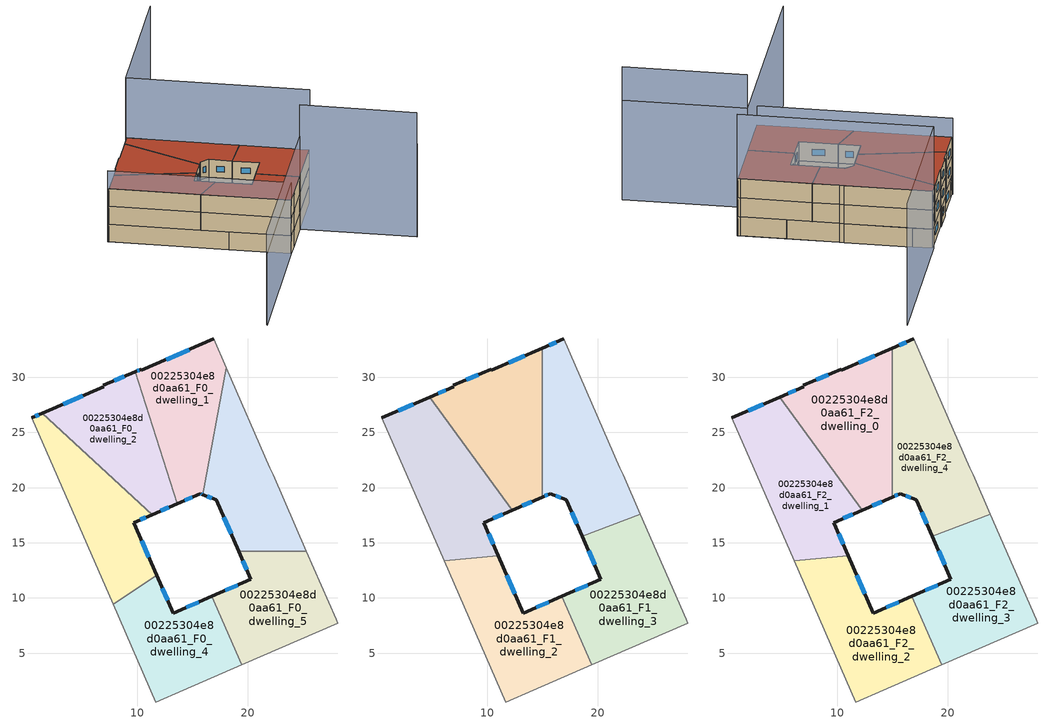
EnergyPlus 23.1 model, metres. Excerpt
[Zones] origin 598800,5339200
00225304e8d0aa61_F0_dwelling_0
 floor ground (EU_floor_Construction): 18.05,30.85 22.01,21.8 22.29,21.15 25.32,14.22 19.18,14.22 17.14,18.9 15.92,19.37 z0
 wall outside (EU_wall_Construction): 15.92,19.37 17.14,18.9 19.18,14.22 z0:3
 wall adiabatic (EU_wall_Construction): 25.32,14.22 22.29,21.15 22.01,21.8 18.05,30.85 z0:3
 wall to 00225304e8d0aa61_F0_dwelling_5 (EU_wall_Construction): 19.18,14.22 25.32,14.22 z0:3
 wall to 00225304e8d0aa61_F0_dwelling_1 (EU_wall_Construction): 18.05,30.85 15.92,19.37 z0:3
 window (EU_Window_Construction): 17.83,17.3 18.49,15.81 / 16.33,19.21 16.72,19.06 z1.02:1.98
00225304e8d0aa61_F0_dwelling_1
 floor ground (EU_floor_Construction): 16.9,33.47 18.05,30.85 15.92,19.37 15.69,19.46 13.59,18.54 9.81,30.51 10.32,30.74 10.36,30.64 z0
 wall outside (EU_wall_Construction): 16.9,33.47 10.36,30.64 10.32,30.74 9.81,30.51 / 13.59,18.54 15.69,19.46 15.92,19.37 z0:3
 wall adiabatic (EU_wall_Construction): 18.05,30.85 16.9,33.47 z0:3
 wall to 00225304e8d0aa61_F0_dwelling_2 (EU_wall_Construction): 9.81,30.51 13.59,18.54 z0:3
 window (EU_Window_Construction): 14.68,32.51 12.59,31.6 / 15.77,19.43 15.84,19.4 / 14.31,18.85 14.98,19.15 / 10.15,30.66 9.98,30.59 z1.02:1.98
00225304e8d0aa61_F0_dwelling_2
 floor ground (EU_floor_Construction): 9.81,30.51 13.59,18.54 11.33,17.55 1.35,26.72 6.96,29.16 6.91,29.26 z0
 wall outside (EU_wall_Construction): 9.81,30.51 6.91,29.26 6.96,29.16 1.35,26.72 / 11.33,17.55 13.59,18.54 z0:3
 wall to 00225304e8d0aa61_F0_dwelling_3 (EU_wall_Construction): 1.35,26.72 11.33,17.55 z0:3
 window (EU_Window_Construction): 8.82,30.09 7.89,29.68 / 12.1,17.89 12.82,18.21 / 5.05,28.33 3.26,27.55 z1.02:1.98
00225304e8d0aa61_F0_dwelling_3
 floor ground (EU_floor_Construction): 11.33,17.55 9.67,16.83 11.75,12.06 7.81,9.42 0.41,26.32 1.35,26.72 z0
 wall outside (EU_wall_Construction): 11.75,12.06 9.67,16.83 11.33,17.55 / 1.35,26.72 0.41,26.32 z0:3
 wall to 00225304e8d0aa61_F0_dwelling_4 (EU_wall_Construction): 7.81,9.42 11.75,12.06 z0:3
 wall adiabatic (EU_wall_Construction): 0.41,26.32 7.81,9.42 z0:3
 window (EU_Window_Construction): 10.23,17.07 10.76,17.31 / 11.04,13.68 10.37,15.21 / 1.03,26.59 0.73,26.45 z1.02:1.98
00225304e8d0aa61_F0_dwelling_4
 floor ground (EU_floor_Construction): 16.74,10.16 19.46,3.95 14.16,1.65 11.68,0.57 7.81,9.42 11.75,12.06 13.25,8.63 z0
 wall outside (EU_wall_Construction): 16.74,10.16 13.25,8.63 11.75,12.06 z0:3
 wall adiabatic (EU_wall_Construction): 7.81,9.42 11.68,0.57 14.16,1.65 19.46,3.95 z0:3
 wall to 00225304e8d0aa61_F0_dwelling_5 (EU_wall_Construction): 19.46,3.95 16.74,10.16 z0:3
 window (EU_Window_Construction): 12.74,9.8 12.26,10.89 / 15.55,9.64 14.43,9.15 z1.02:1.98
00225304e8d0aa61_F0_dwelling_5
 floor ground (EU_floor_Construction): 25.32,14.22 28,8.08 28.16,7.73 19.46,3.95 16.74,10.16 20.28,11.7 19.18,14.22 z0
 wall outside (EU_wall_Construction): 19.18,14.22 20.28,11.7 16.74,10.16 z0:3
 wall adiabatic (EU_wall_Construction): 19.46,3.95 28.16,7.73 28,8.08 25.32,14.22 z0:3
 window (EU_Window_Construction): 19.08,11.18 17.94,10.68 / 19.56,13.36 19.91,12.56 z1.02:1.98
00225304e8d0aa61_F1_dwelling_0
 floor to 00225304e8d0aa61_F0_dwelling_1 (EU_floor_Construction): 14.96,32.63 14.96,19.14 13.59,18.54 9.81,30.51 10.32,30.74 10.36,30.64 z3
 floor to 00225304e8d0aa61_F0_dwelling_2 (EU_floor_Construction): 9.81,30.51 13.59,18.54 12.24,17.95 4.78,28.21 6.96,29.16 6.91,29.26 z3
 wall outside (EU_wall_Construction): 14.96,32.63 10.36,30.64 10.32,30.74 6.91,29.26 6.96,29.16 4.78,28.21 / 12.24,17.95 14.96,19.14 z3:6
 wall to 00225304e8d0aa61_F1_dwelling_4 (EU_wall_Construction): 14.96,19.14 14.96,32.63 z3:6
 wall to 00225304e8d0aa61_F1_dwelling_1 (EU_wall_Construction): 4.78,28.21 12.24,17.95 z3:6
 window (EU_Window_Construction): 9.16,30.23 8.07,29.76 / 13.4,31.95 11.93,31.31 / 13.17,18.36 14.04,18.74 / 6.22,28.84 5.52,28.53 z4.02:4.98
00225304e8d0aa61_F1_dwelling_1
 floor to 00225304e8d0aa61_F0_dwelling_3 (EU_floor_Construction): 11.33,17.55 9.67,16.83 10.97,13.85 6.07,13.39 0.41,26.32 1.35,26.72 z3
 floor to 00225304e8d0aa61_F0_dwelling_2 (EU_floor_Construction): 4.78,28.21 12.24,17.95 11.33,17.55 1.35,26.72 z3
 wall outside (EU_wall_Construction): 10.97,13.85 9.67,16.83 12.24,17.95 / 4.78,28.21 0.41,26.32 z3:6
 wall to 00225304e8d0aa61_F1_dwelling_2 (EU_wall_Construction): 6.07,13.39 10.97,13.85 z3:6
 wall adiabatic (EU_wall_Construction): 0.41,26.32 6.07,13.39 z3:6
 window (EU_Window_Construction): 10.54,17.21 11.37,17.57 / 10.53,14.86 10.11,15.81 / 3.29,27.57 1.9,26.96 z4.02:4.98
00225304e8d0aa61_F1_dwelling_2
 floor to 00225304e8d0aa61_F0_dwelling_4 (EU_floor_Construction): 16.73,10.15 19.43,3.94 14.16,1.65 11.68,0.57 7.81,9.42 11.75,12.06 13.25,8.63 z3
 floor to 00225304e8d0aa61_F0_dwelling_3 (EU_floor_Construction): 10.97,13.85 11.75,12.06 7.81,9.42 6.07,13.39 z3
 wall outside (EU_wall_Construction): 16.73,10.15 13.25,8.63 10.97,13.85 z3:6
 wall adiabatic (EU_wall_Construction): 6.07,13.39 11.68,0.57 14.16,1.65 19.43,3.94 z3:6
 wall to 00225304e8d0aa61_F1_dwelling_3 (EU_wall_Construction): 19.43,3.94 16.73,10.15 z3:6
 window (EU_Window_Construction): 12.47,10.41 11.74,12.07 / 15.55,9.63 14.43,9.15 z4.02:4.98
00225304e8d0aa61_F1_dwelling_3
 floor to 00225304e8d0aa61_F0_dwelling_5 (EU_floor_Construction): 25.32,14.22 28,8.08 28.16,7.73 19.46,3.95 16.74,10.15 20.28,11.7 19.18,14.22 z3
 floor to 00225304e8d0aa61_F0_dwelling_0 (EU_floor_Construction): 23.85,17.57 25.32,14.22 19.18,14.22 18.58,15.58 z3
 floor to 00225304e8d0aa61_F0_dwelling_4 (EU_floor_Construction): 16.73,10.15 19.46,3.95 19.43,3.94 z3
 wall outside (EU_wall_Construction): 18.58,15.58 20.28,11.7 16.73,10.15 z3:6
 wall to 00225304e8d0aa61_F1_dwelling_4 (EU_wall_Construction): 23.85,17.57 18.58,15.58 z3:6
 wall adiabatic (EU_wall_Construction): 19.43,3.94 28.16,7.73 28,8.08 23.85,17.57 z3:6
 window (EU_Window_Construction): 19.07,11.17 17.94,10.68 / 19.16,14.26 19.7,13.02 z4.02:4.98
00225304e8d0aa61_F1_dwelling_4
 floor to 00225304e8d0aa61_F0_dwelling_0 (EU_floor_Construction): 18.05,30.85 22.01,21.8 22.29,21.15 23.85,17.57 18.58,15.58 17.14,18.9 15.92,19.37 z3
 floor to 00225304e8d0aa61_F0_dwelling_1 (EU_floor_Construction): 16.9,33.47 18.05,30.85 15.92,19.37 15.69,19.46 14.96,19.14 14.96,32.63 z3
 wall outside (EU_wall_Construction): 14.96,19.14 15.69,19.46 17.14,18.9 18.58,15.58 / 16.9,33.47 14.96,32.63 z3:6
 wall adiabatic (EU_wall_Construction): 23.85,17.57 22.29,21.15 22.01,21.8 16.9,33.47 z3:6
 window (EU_Window_Construction): 17.63,17.77 18.09,16.71 / 16.18,19.27 16.64,19.09 / 15.21,19.25 15.44,19.35 / 16.24,33.18 15.62,32.91 z4.02:4.98
00225304e8d0aa61_F2_dwelling_0
 floor to 00225304e8d0aa61_F1_dwelling_0 (EU_floor_Construction): 14.96,32.63 14.96,19.14 12.24,17.95 4.78,28.21 6.96,29.16 6.91,29.26 10.32,30.74 10.36,30.64 z6
 wall outside (EU_wall_Construction): 14.96,32.63 10.36,30.64 10.32,30.74 6.91,29.26 6.96,29.16 4.78,28.21 / 12.24,17.95 14.96,19.14 z6:9
 wall to 00225304e8d0aa61_F2_dwelling_4 (EU_wall_Construction): 14.96,19.14 14.96,32.63 z6:9
 wall to 00225304e8d0aa61_F2_dwelling_1 (EU_wall_Construction): 4.78,28.21 12.24,17.95 z6:9
 window (EU_Window_Construction): 9.16,30.23 8.07,29.76 / 13.4,31.95 11.93,31.31 / 13.17,18.36 14.04,18.74 / 6.22,28.84 5.52,28.53 z7.02:7.98
 roof outside (EU_roof_Construction): 14.96,19.14 14.96,32.63 10.36,30.64 10.32,30.74 6.91,29.26 6.96,29.16 4.78,28.21 12.24,17.95 z9
00225304e8d0aa61_F2_dwelling_1
 floor to 00225304e8d0aa61_F1_dwelling_1 (EU_floor_Construction): 4.78,28.21 12.24,17.95 9.67,16.83 10.97,13.85 6.07,13.39 0.41,26.32 z6
 wall outside (EU_wall_Construction): 10.97,13.85 9.67,16.83 12.24,17.95 / 4.78,28.21 0.41,26.32 z6:9
 wall to 00225304e8d0aa61_F2_dwelling_2 (EU_wall_Construction): 6.07,13.39 10.97,13.85 z6:9
 wall adiabatic (EU_wall_Construction): 0.41,26.32 6.07,13.39 z6:9
 window (EU_Window_Construction): 10.54,17.21 11.37,17.57 / 10.53,14.86 10.11,15.81 / 3.29,27.57 1.9,26.96 z7.02:7.98
 roof outside (EU_roof_Construction): 10.97,13.85 9.67,16.83 12.24,17.95 4.78,28.21 0.41,26.32 6.07,13.39 z9
00225304e8d0aa61_F2_dwelling_2
 floor to 00225304e8d0aa61_F1_dwelling_2 (EU_floor_Construction): 16.73,10.15 19.43,3.94 14.16,1.65 11.68,0.57 6.07,13.39 10.97,13.85 13.25,8.63 z6
 wall outside (EU_wall_Construction): 16.73,10.15 13.25,8.63 10.97,13.85 z6:9
 wall adiabatic (EU_wall_Construction): 6.07,13.39 11.68,0.57 14.16,1.65 19.43,3.94 z6:9
 wall to 00225304e8d0aa61_F2_dwelling_3 (EU_wall_Construction): 19.43,3.94 16.73,10.15 z6:9
 window (EU_Window_Construction): 12.47,10.41 11.74,12.07 / 15.55,9.63 14.43,9.15 z7.02:7.98
 roof outside (EU_roof_Construction): 19.43,3.94 16.73,10.15 13.25,8.63 10.97,13.85 6.07,13.39 11.68,0.57 14.16,1.65 z9
00225304e8d0aa61_F2_dwelling_3
 floor to 00225304e8d0aa61_F1_dwelling_3 (EU_floor_Construction): 23.85,17.57 28,8.08 28.16,7.73 19.43,3.94 16.73,10.15 20.28,11.7 18.58,15.58 z6
 wall outside (EU_wall_Construction): 18.58,15.58 20.28,11.7 16.73,10.15 z6:9
 wall to 00225304e8d0aa61_F2_dwelling_4 (EU_wall_Construction): 23.85,17.57 18.58,15.58 z6:9
 wall adiabatic (EU_wall_Construction): 19.43,3.94 28.16,7.73 28,8.08 23.85,17.57 z6:9
 window (EU_Window_Construction): 19.07,11.17 17.94,10.68 / 19.16,14.26 19.7,13.02 z7.02:7.98
 roof outside (EU_roof_Construction): 28.16,7.73 28,8.08 23.85,17.57 18.58,15.58 20.28,11.7 16.73,10.15 19.43,3.94 z9
00225304e8d0aa61_F2_dwelling_4
 floor to 00225304e8d0aa61_F1_dwelling_4 (EU_floor_Construction): 16.9,33.47 22.01,21.8 22.29,21.15 23.85,17.57 18.58,15.58 17.14,18.9 15.69,19.46 14.96,19.14 14.96,32.63 z6
 wall outside (EU_wall_Construction): 14.96,19.14 15.69,19.46 17.14,18.9 18.58,15.58 / 16.9,33.47 14.96,32.63 z6:9
 wall adiabatic (EU_wall_Construction): 23.85,17.57 22.29,21.15 22.01,21.8 16.9,33.47 z6:9
 window (EU_Window_Construction): 17.63,17.77 18.09,16.71 / 16.18,19.27 16.64,19.09 / 15.21,19.25 15.44,19.35 / 16.24,33.18 15.62,32.91 z7.02:7.98
 roof outside (EU_roof_Construction): 23.85,17.57 22.29,21.15 22.01,21.8 16.9,33.47 14.96,32.63 14.96,19.14 15.69,19.46 17.14,18.9 18.58,15.58 z9
shading: 0.35,26.46 11.68,0.57 / 11.68,0.57 -11.47,-9.56 z0:12; -11.46,-9.49 19.65,4.06 / 19.65,4.06 26.86,-12.5 z0:15.7; 26.82,-12.48 19.65,4.04 z0:21; 28.18,7.66 16.85,33.6 / 16.85,33.6 40.09,43.75 z0:19.2
[Building]
EU S2 Campaign: North Axis=0; Terrain=City; Solar Distribution=FullExterior
[Site:Location]
Vienna: Latitude=48; Longitude=16.5; Time Zone=1; Elevation=183
[SizingPeriod:WeatherFileDays]
AnnualSizingPeriod: Begin Month=1; Begin Day of Month=1; End Month=12; End Day of Month=31; Day of Week for Start Day=Monday; Use Weather File Daylight Saving Period=No; Use Weather File Rain and Snow Indicators=No
[MATERIAL]
EU_InternalMass_Material: Roughness=MediumRough; Thickness=0.1; Conductivity=1; Density=1800; Specific Heat=900; Thermal Absorptance=0.9; Solar Absorptance=0.7; Visible Absorptance=0.7
[MATERIAL:NOMASS] Roughness=MediumRough; Thermal Absorptance=0.9; Solar Absorptance=0.7; Visible Absorptance=0.7
Name | Thermal Resistance
EU_wall_NoMass | 0.942466
EU_roof_NoMass | 0.551687
EU_floor_NoMass | 0.66527
[WINDOWMATERIAL:SIMPLEGLAZINGSYSTEM]
EU_Window_SimpleGlazing: UFactor=2.03367; Solar Heat Gain Coefficient=0.65; Visible Transmittance=0.65
[CONSTRUCTION]
EU_wall_Construction: EU_wall_NoMass
EU_roof_Construction: EU_roof_NoMass
EU_floor_Construction: EU_floor_NoMass
EU_Window_Construction: EU_Window_SimpleGlazing
EU_InternalMass_Construction: EU_InternalMass_Material
[ZONE] Type=1; Multiplier=1; Ceiling Height=autocalculate; Floor Area=autocalculate; Part of Total Floor Area=Yes
Name | Volume
00225304e8d0aa61_F0_dwelling_0; 00225304e8d0aa61_F0_dwelling_5 | 218.651
00225304e8d0aa61_F1_dwelling_0; 00225304e8d0aa61_F2_dwelling_0 | 262.386
00225304e8d0aa61_F0_dwelling_1 | 218.646
00225304e8d0aa61_F1_dwelling_1; 00225304e8d0aa61_F2_dwelling_1 | 262.394
00225304e8d0aa61_F0_dwelling_2 | 218.664
00225304e8d0aa61_F1_dwelling_2; 00225304e8d0aa61_F2_dwelling_2 | 262.384
00225304e8d0aa61_F0_dwelling_3 | 218.662
00225304e8d0aa61_F1_dwelling_3; 00225304e8d0aa61_F2_dwelling_3 | 262.397
00225304e8d0aa61_F0_dwelling_4 | 218.634
00225304e8d0aa61_F1_dwelling_4; 00225304e8d0aa61_F2_dwelling_4 | 262.37
[INTERNALMASS] Construction=EU_InternalMass_Construction
Name | Zone or ZoneList | Surface Area
00225304e8d0aa61_F0_dwelling_0_EU_InternalMass | 00225304e8d0aa61_F0_dwelling_0 | 72.8841
00225304e8d0aa61_F0_dwelling_1_EU_InternalMass | 00225304e8d0aa61_F0_dwelling_1 | 72.8819
00225304e8d0aa61_F0_dwelling_2_EU_InternalMass | 00225304e8d0aa61_F0_dwelling_2 | 72.887
00225304e8d0aa61_F0_dwelling_3_EU_InternalMass | 00225304e8d0aa61_F0_dwelling_3 | 72.8873
00225304e8d0aa61_F0_dwelling_4_EU_InternalMass | 00225304e8d0aa61_F0_dwelling_4 | 72.8777
00225304e8d0aa61_F0_dwelling_5_EU_InternalMass | 00225304e8d0aa61_F0_dwelling_5 | 72.8838
00225304e8d0aa61_F1_dwelling_0_EU_InternalMass | 00225304e8d0aa61_F1_dwelling_0 | 87.46
00225304e8d0aa61_F1_dwelling_1_EU_InternalMass | 00225304e8d0aa61_F1_dwelling_1 | 87.4649
00225304e8d0aa61_F1_dwelling_2_EU_InternalMass | 00225304e8d0aa61_F1_dwelling_2 | 87.4616
00225304e8d0aa61_F1_dwelling_3_EU_InternalMass | 00225304e8d0aa61_F1_dwelling_3 | 87.466
00225304e8d0aa61_F1_dwelling_4_EU_InternalMass | 00225304e8d0aa61_F1_dwelling_4 | 87.4573
00225304e8d0aa61_F2_dwelling_0_EU_InternalMass | 00225304e8d0aa61_F2_dwelling_0 | 87.46
00225304e8d0aa61_F2_dwelling_1_EU_InternalMass | 00225304e8d0aa61_F2_dwelling_1 | 87.4649
00225304e8d0aa61_F2_dwelling_2_EU_InternalMass | 00225304e8d0aa61_F2_dwelling_2 | 87.4616
00225304e8d0aa61_F2_dwelling_3_EU_InternalMass | 00225304e8d0aa61_F2_dwelling_3 | 87.466
00225304e8d0aa61_F2_dwelling_4_EU_InternalMass | 00225304e8d0aa61_F2_dwelling_4 | 87.4573
[OTHEREQUIPMENT] Fuel Type=Electricity; Design Level Calculation Method=Watts/Area; Power per Zone Floor Area=1; Fraction Latent=0; Fraction Radiant=0; Fraction Lost=0; Carbon Dioxide Generation Rate=0; EndUse Subcategory=EU_Step8_InternalGains
Name | Zone or ZoneList or Space or SpaceList | Schedule
EU_Step8_InternalGain_00225304e8d0aa61_F0_dwelling_0_f000 | 00225304e8d0aa61_F0_dwelling_0 | EU_Step8_GainSchedule_00225304e8d0aa61_F0_dwelling_0_f000
EU_Step8_InternalGain_00225304e8d0aa61_F0_dwelling_1_f000 | 00225304e8d0aa61_F0_dwelling_1 | EU_Step8_GainSchedule_00225304e8d0aa61_F0_dwelling_1_f000
EU_Step8_InternalGain_00225304e8d0aa61_F0_dwelling_2_f000 | 00225304e8d0aa61_F0_dwelling_2 | EU_Step8_GainSchedule_00225304e8d0aa61_F0_dwelling_2_f000
EU_Step8_InternalGain_00225304e8d0aa61_F0_dwelling_3_f000 | 00225304e8d0aa61_F0_dwelling_3 | EU_Step8_GainSchedule_00225304e8d0aa61_F0_dwelling_3_f000
EU_Step8_InternalGain_00225304e8d0aa61_F0_dwelling_4_f000 | 00225304e8d0aa61_F0_dwelling_4 | EU_Step8_GainSchedule_00225304e8d0aa61_F0_dwelling_4_f000
EU_Step8_InternalGain_00225304e8d0aa61_F0_dwelling_5_f000 | 00225304e8d0aa61_F0_dwelling_5 | EU_Step8_GainSchedule_00225304e8d0aa61_F0_dwelling_5_f000
EU_Step8_InternalGain_00225304e8d0aa61_F1_dwelling_0_f000 | 00225304e8d0aa61_F1_dwelling_0 | EU_Step8_GainSchedule_00225304e8d0aa61_F1_dwelling_0_f000
EU_Step8_InternalGain_00225304e8d0aa61_F1_dwelling_1_f000 | 00225304e8d0aa61_F1_dwelling_1 | EU_Step8_GainSchedule_00225304e8d0aa61_F1_dwelling_1_f000
EU_Step8_InternalGain_00225304e8d0aa61_F1_dwelling_2_f000 | 00225304e8d0aa61_F1_dwelling_2 | EU_Step8_GainSchedule_00225304e8d0aa61_F1_dwelling_2_f000
EU_Step8_InternalGain_00225304e8d0aa61_F1_dwelling_3_f000 | 00225304e8d0aa61_F1_dwelling_3 | EU_Step8_GainSchedule_00225304e8d0aa61_F1_dwelling_3_f000
EU_Step8_InternalGain_00225304e8d0aa61_F1_dwelling_4_f000 | 00225304e8d0aa61_F1_dwelling_4 | EU_Step8_GainSchedule_00225304e8d0aa61_F1_dwelling_4_f000
EU_Step8_InternalGain_00225304e8d0aa61_F2_dwelling_0_f000 | 00225304e8d0aa61_F2_dwelling_0 | EU_Step8_GainSchedule_00225304e8d0aa61_F2_dwelling_0_f000
EU_Step8_InternalGain_00225304e8d0aa61_F2_dwelling_1_f000 | 00225304e8d0aa61_F2_dwelling_1 | EU_Step8_GainSchedule_00225304e8d0aa61_F2_dwelling_1_f000
EU_Step8_InternalGain_00225304e8d0aa61_F2_dwelling_2_f000 | 00225304e8d0aa61_F2_dwelling_2 | EU_Step8_GainSchedule_00225304e8d0aa61_F2_dwelling_2_f000
EU_Step8_InternalGain_00225304e8d0aa61_F2_dwelling_3_f000 | 00225304e8d0aa61_F2_dwelling_3 | EU_Step8_GainSchedule_00225304e8d0aa61_F2_dwelling_3_f000
EU_Step8_InternalGain_00225304e8d0aa61_F2_dwelling_4_f000 | 00225304e8d0aa61_F2_dwelling_4 | EU_Step8_GainSchedule_00225304e8d0aa61_F2_dwelling_4_f000
[ZONEVENTILATION:DESIGNFLOWRATE] Schedule=EU_AlwaysOn; Design Flow Rate Calculation Method=AirChanges/Hour; Air Changes per Hour=0.530523; Ventilation Type=Natural; Fan Pressure Rise=0; Fan Total Efficiency=1; Constant Term Coefficient=1; Temperature Term Coefficient=0; Velocity Term Coefficient=0; Velocity Squared Term Coefficient=0; Minimum Indoor Temperature=-100; Maximum Indoor Temperature=100; Delta Temperature=-100; Minimum Outdoor Temperature=-100; Maximum Outdoor Temperature=100; Maximum Wind Speed=40
Name | Zone or ZoneList or Space or SpaceList
EU_ConstantAir_00225304e8d0aa61_F0_dwelling_0 | 00225304e8d0aa61_F0_dwelling_0
EU_ConstantAir_00225304e8d0aa61_F0_dwelling_1 | 00225304e8d0aa61_F0_dwelling_1
EU_ConstantAir_00225304e8d0aa61_F0_dwelling_2 | 00225304e8d0aa61_F0_dwelling_2
EU_ConstantAir_00225304e8d0aa61_F0_dwelling_3 | 00225304e8d0aa61_F0_dwelling_3
EU_ConstantAir_00225304e8d0aa61_F0_dwelling_4 | 00225304e8d0aa61_F0_dwelling_4
EU_ConstantAir_00225304e8d0aa61_F0_dwelling_5 | 00225304e8d0aa61_F0_dwelling_5
EU_ConstantAir_00225304e8d0aa61_F1_dwelling_0 | 00225304e8d0aa61_F1_dwelling_0
EU_ConstantAir_00225304e8d0aa61_F1_dwelling_1 | 00225304e8d0aa61_F1_dwelling_1
EU_ConstantAir_00225304e8d0aa61_F1_dwelling_2 | 00225304e8d0aa61_F1_dwelling_2
EU_ConstantAir_00225304e8d0aa61_F1_dwelling_3 | 00225304e8d0aa61_F1_dwelling_3
EU_ConstantAir_00225304e8d0aa61_F1_dwelling_4 | 00225304e8d0aa61_F1_dwelling_4
EU_ConstantAir_00225304e8d0aa61_F2_dwelling_0 | 00225304e8d0aa61_F2_dwelling_0
EU_ConstantAir_00225304e8d0aa61_F2_dwelling_1 | 00225304e8d0aa61_F2_dwelling_1
EU_ConstantAir_00225304e8d0aa61_F2_dwelling_2 | 00225304e8d0aa61_F2_dwelling_2
EU_ConstantAir_00225304e8d0aa61_F2_dwelling_3 | 00225304e8d0aa61_F2_dwelling_3
EU_ConstantAir_00225304e8d0aa61_F2_dwelling_4 | 00225304e8d0aa61_F2_dwelling_4
[HVACTEMPLATE:THERMOSTAT] Constant Heating Setpoint=20; Constant Cooling Setpoint=50
EU_HeatOnly_00225304e8d0aa61_F0_dwelling_0; EU_HeatOnly_00225304e8d0aa61_F0_dwelling_1; EU_HeatOnly_00225304e8d0aa61_F0_dwelling_2; EU_HeatOnly_00225304e8d0aa61_F0_dwelling_3; EU_HeatOnly_00225304e8d0aa61_F0_dwelling_4; EU_HeatOnly_00225304e8d0aa61_F0_dwelling_5; EU_HeatOnly_00225304e8d0aa61_F1_dwelling_0; EU_HeatOnly_00225304e8d0aa61_F1_dwelling_1; EU_HeatOnly_00225304e8d0aa61_F1_dwelling_2; EU_HeatOnly_00225304e8d0aa61_F1_dwelling_3; EU_HeatOnly_00225304e8d0aa61_F1_dwelling_4; EU_HeatOnly_00225304e8d0aa61_F2_dwelling_0; EU_HeatOnly_00225304e8d0aa61_F2_dwelling_1; EU_HeatOnly_00225304e8d0aa61_F2_dwelling_2; EU_HeatOnly_00225304e8d0aa61_F2_dwelling_3; EU_HeatOnly_00225304e8d0aa61_F2_dwelling_4
[HVACTEMPLATE:ZONE:IDEALLOADSAIRSYSTEM] System Availability Schedule=EU_AlwaysOn; Maximum Heating Supply Air Temperature=50; Minimum Cooling Supply Air Temperature=13; Maximum Heating Supply Air Humidity Ratio=0.0156; Minimum Cooling Supply Air Humidity Ratio=0.0077; Heating Limit=NoLimit; Cooling Limit=NoLimit; Heating Availability Schedule=EU_AlwaysOn; Cooling Availability Schedule=EU_CoolingOff; Dehumidification Control Type=ConstantSensibleHeatRatio; Cooling Sensible Heat Ratio=0.7; Dehumidification Setpoint=60; Humidification Control Type=None; Humidification Setpoint=30; Outdoor Air Method=None; Outdoor Air Flow Rate per Person=0.00944; Outdoor Air Flow Rate per Zone Floor Area=0; Outdoor Air Flow Rate per Zone=0; Demand Controlled Ventilation Type=None; Outdoor Air Economizer Type=NoEconomizer; Heat Recovery Type=None; Sensible Heat Recovery Effectiveness=0.7; Latent Heat Recovery Effectiveness=0.65
Name | Template Thermostat
00225304e8d0aa61_F0_dwelling_0 | EU_HeatOnly_00225304e8d0aa61_F0_dwelling_0
00225304e8d0aa61_F0_dwelling_1 | EU_HeatOnly_00225304e8d0aa61_F0_dwelling_1
00225304e8d0aa61_F0_dwelling_2 | EU_HeatOnly_00225304e8d0aa61_F0_dwelling_2
00225304e8d0aa61_F0_dwelling_3 | EU_HeatOnly_00225304e8d0aa61_F0_dwelling_3
00225304e8d0aa61_F0_dwelling_4 | EU_HeatOnly_00225304e8d0aa61_F0_dwelling_4
00225304e8d0aa61_F0_dwelling_5 | EU_HeatOnly_00225304e8d0aa61_F0_dwelling_5
00225304e8d0aa61_F1_dwelling_0 | EU_HeatOnly_00225304e8d0aa61_F1_dwelling_0
00225304e8d0aa61_F1_dwelling_1 | EU_HeatOnly_00225304e8d0aa61_F1_dwelling_1
00225304e8d0aa61_F1_dwelling_2 | EU_HeatOnly_00225304e8d0aa61_F1_dwelling_2
00225304e8d0aa61_F1_dwelling_3 | EU_HeatOnly_00225304e8d0aa61_F1_dwelling_3
00225304e8d0aa61_F1_dwelling_4 | EU_HeatOnly_00225304e8d0aa61_F1_dwelling_4
00225304e8d0aa61_F2_dwelling_0 | EU_HeatOnly_00225304e8d0aa61_F2_dwelling_0
00225304e8d0aa61_F2_dwelling_1 | EU_HeatOnly_00225304e8d0aa61_F2_dwelling_1
00225304e8d0aa61_F2_dwelling_2 | EU_HeatOnly_00225304e8d0aa61_F2_dwelling_2
00225304e8d0aa61_F2_dwelling_3 | EU_HeatOnly_00225304e8d0aa61_F2_dwelling_3
00225304e8d0aa61_F2_dwelling_4 | EU_HeatOnly_00225304e8d0aa61_F2_dwelling_4
[SIZING:ZONE] Zone Cooling Design Supply Air Temperature Input Method=SupplyAirTemperature; Zone Cooling Design Supply Air Temperature=13; Zone Heating Design Supply Air Temperature Input Method=SupplyAirTemperature; Zone Heating Design Supply Air Temperature=50; Zone Cooling Design Supply Air Humidity Ratio=0.008; Zone Heating Design Supply Air Humidity Ratio=0.008; Cooling Design Air Flow Method=DesignDay; Cooling Design Air Flow Rate=0; Cooling Minimum Air Flow per Zone Floor Area=0.000762; Cooling Minimum Air Flow=0; Cooling Minimum Air Flow Fraction=0.2; Heating Design Air Flow Method=DesignDay; Heating Design Air Flow Rate=0; Heating Maximum Air Flow per Zone Floor Area=0.002032; Heating Maximum Air Flow=0.141576; Heating Maximum Air Flow Fraction=0.3; Account for Dedicated Outdoor Air System=No; Dedicated Outdoor Air System Control Strategy=NeutralSupplyAir; Dedicated Outdoor Air Low Setpoint Temperature for Design=autosize; Dedicated Outdoor Air High Setpoint Temperature for Design=autosize; Zone Load Sizing Method=Sensible Load Only No Latent Load; Zone Latent Cooling Design Supply Air Humidity Ratio Input Method=HumidityRatioDifference; Zone Cooling Design Supply Air Humidity Ratio Difference=0.005; Zone Latent Heating Design Supply Air Humidity Ratio Input Method=HumidityRatioDifference; Zone Humidification Design Supply Air Humidity Ratio Difference=0.005
00225304e8d0aa61_F0_dwelling_0; 00225304e8d0aa61_F0_dwelling_1; 00225304e8d0aa61_F0_dwelling_2; 00225304e8d0aa61_F0_dwelling_3; 00225304e8d0aa61_F0_dwelling_4; 00225304e8d0aa61_F0_dwelling_5; 00225304e8d0aa61_F1_dwelling_0; 00225304e8d0aa61_F1_dwelling_1; 00225304e8d0aa61_F1_dwelling_2; 00225304e8d0aa61_F1_dwelling_3; 00225304e8d0aa61_F1_dwelling_4; 00225304e8d0aa61_F2_dwelling_0; 00225304e8d0aa61_F2_dwelling_1; 00225304e8d0aa61_F2_dwelling_2; 00225304e8d0aa61_F2_dwelling_3; 00225304e8d0aa61_F2_dwelling_4
[SCHEDULE:CONSTANT]
Name | Hourly Value
EU_AlwaysOn | 1
EU_CoolingOff | 0
[SCHEDULE:FILE] Column Number=1; Rows to Skip at Top=0; Number of Hours of Data=8760; Column Separator=Comma; Interpolate to Timestep=No; Minutes per Item=60; Adjust Schedule for Daylight Savings=Yes
Name | File
EU_Step8_GainSchedule_00225304e8d0aa61_F0_dwelling_0_f000 | ../../schedules/00225304e8d0aa61/00225304e8d0aa61_F0_dwelling_0_f000_gain.csv
EU_Step8_GainSchedule_00225304e8d0aa61_F0_dwelling_1_f000 | ../../schedules/00225304e8d0aa61/00225304e8d0aa61_F0_dwelling_1_f000_gain.csv
EU_Step8_GainSchedule_00225304e8d0aa61_F0_dwelling_2_f000 | ../../schedules/00225304e8d0aa61/00225304e8d0aa61_F0_dwelling_2_f000_gain.csv
EU_Step8_GainSchedule_00225304e8d0aa61_F0_dwelling_3_f000 | ../../schedules/00225304e8d0aa61/00225304e8d0aa61_F0_dwelling_3_f000_gain.csv
EU_Step8_GainSchedule_00225304e8d0aa61_F0_dwelling_4_f000 | ../../schedules/00225304e8d0aa61/00225304e8d0aa61_F0_dwelling_4_f000_gain.csv
EU_Step8_GainSchedule_00225304e8d0aa61_F0_dwelling_5_f000 | ../../schedules/00225304e8d0aa61/00225304e8d0aa61_F0_dwelling_5_f000_gain.csv
EU_Step8_GainSchedule_00225304e8d0aa61_F1_dwelling_0_f000 | ../../schedules/00225304e8d0aa61/00225304e8d0aa61_F1_dwelling_0_f000_gain.csv
EU_Step8_GainSchedule_00225304e8d0aa61_F1_dwelling_1_f000 | ../../schedules/00225304e8d0aa61/00225304e8d0aa61_F1_dwelling_1_f000_gain.csv
EU_Step8_GainSchedule_00225304e8d0aa61_F1_dwelling_2_f000 | ../../schedules/00225304e8d0aa61/00225304e8d0aa61_F1_dwelling_2_f000_gain.csv
EU_Step8_GainSchedule_00225304e8d0aa61_F1_dwelling_3_f000 | ../../schedules/00225304e8d0aa61/00225304e8d0aa61_F1_dwelling_3_f000_gain.csv
EU_Step8_GainSchedule_00225304e8d0aa61_F1_dwelling_4_f000 | ../../schedules/00225304e8d0aa61/00225304e8d0aa61_F1_dwelling_4_f000_gain.csv
EU_Step8_GainSchedule_00225304e8d0aa61_F2_dwelling_0_f000 | ../../schedules/00225304e8d0aa61/00225304e8d0aa61_F2_dwelling_0_f000_gain.csv
EU_Step8_GainSchedule_00225304e8d0aa61_F2_dwelling_1_f000 | ../../schedules/00225304e8d0aa61/00225304e8d0aa61_F2_dwelling_1_f000_gain.csv
EU_Step8_GainSchedule_00225304e8d0aa61_F2_dwelling_2_f000 | ../../schedules/00225304e8d0aa61/00225304e8d0aa61_F2_dwelling_2_f000_gain.csv
EU_Step8_GainSchedule_00225304e8d0aa61_F2_dwelling_3_f000 | ../../schedules/00225304e8d0aa61/00225304e8d0aa61_F2_dwelling_3_f000_gain.csv
EU_Step8_GainSchedule_00225304e8d0aa61_F2_dwelling_4_f000 | ../../schedules/00225304e8d0aa61/00225304e8d0aa61_F2_dwelling_4_f000_gain.csv
